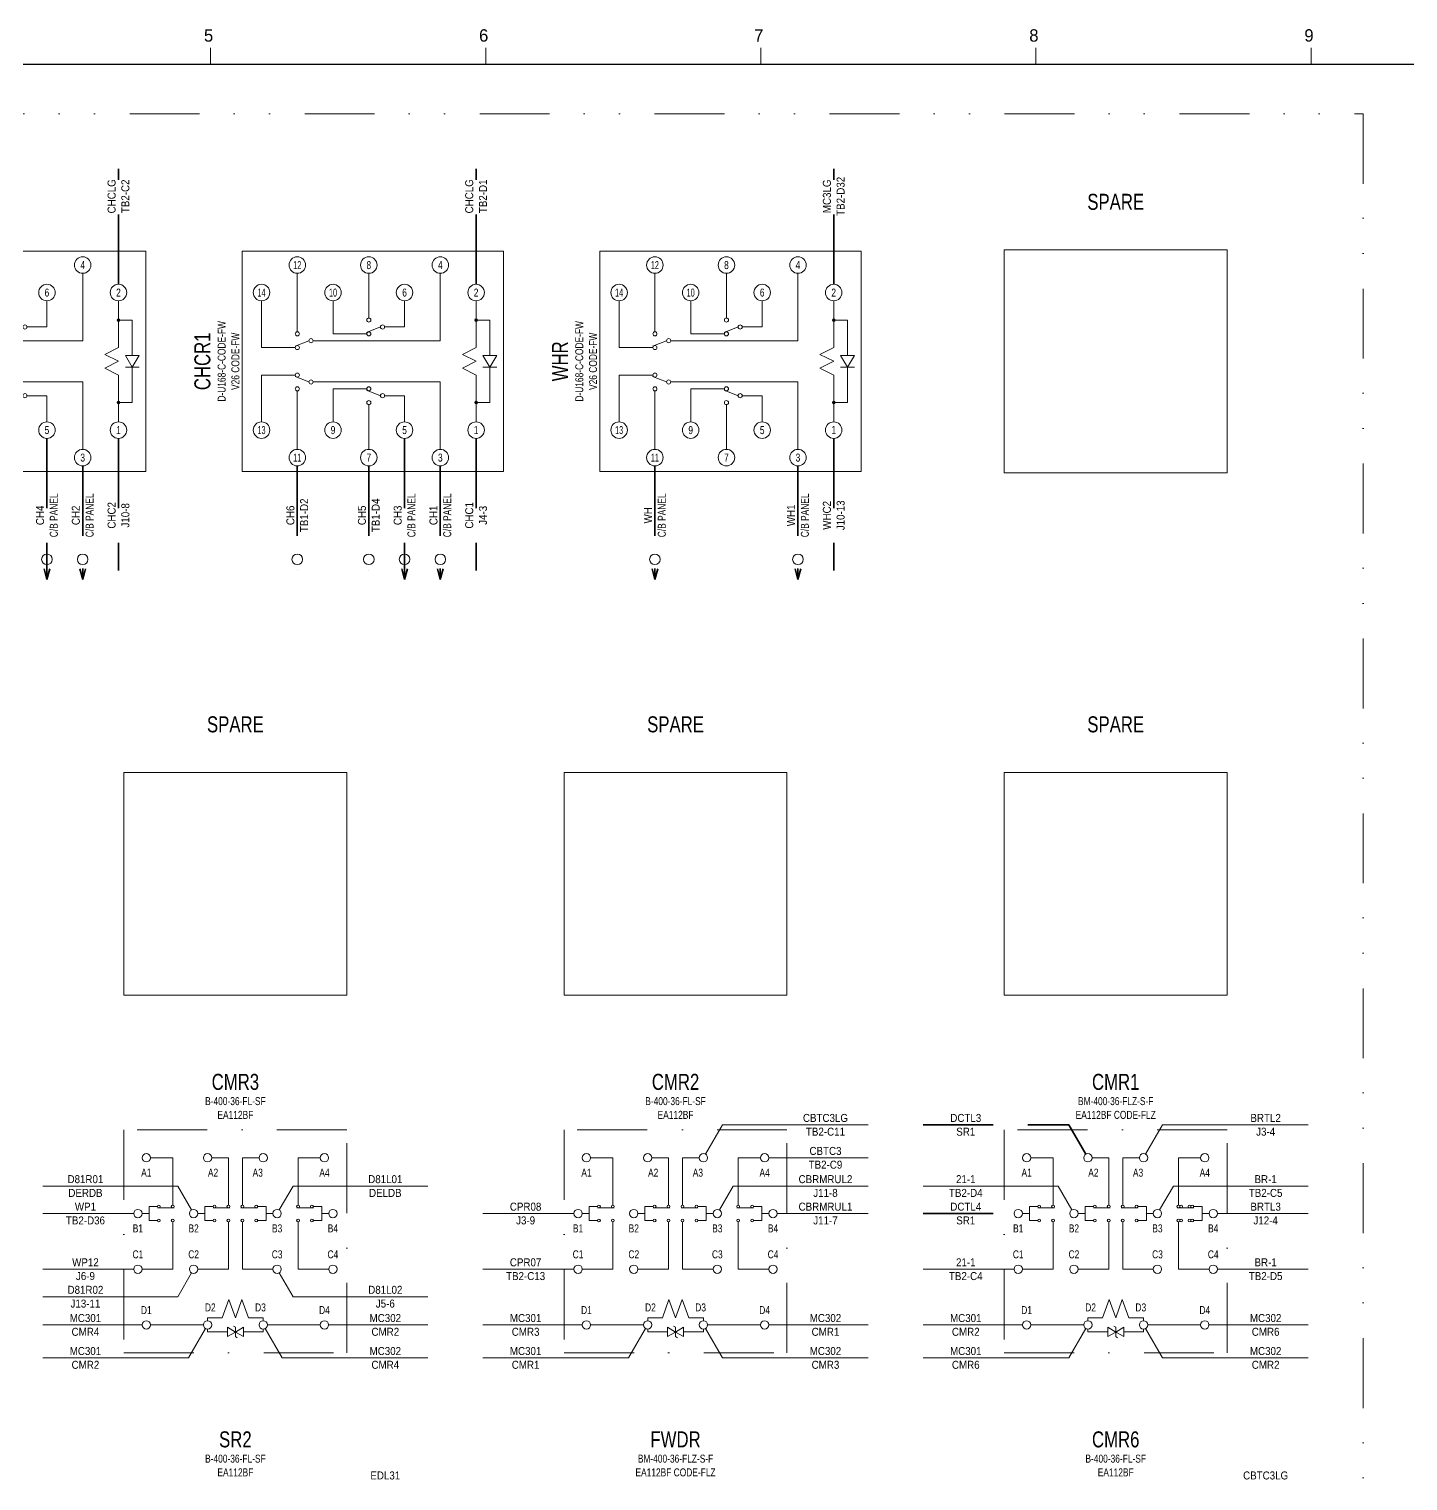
# Model space of a CAD drawing. Header units: millimetres. Extents: x 10 to 821, y 12 to 580.
# Drawn here: x 252.5 to 503.1, y 316.4 to 580.4 of the extents above; entities that cross this region are included whole.
import ezdxf
from ezdxf.enums import TextEntityAlignment as Align

# ---------------------------------------------------------------- set-up
doc = ezdxf.new("R2010")
doc.units = ezdxf.units.MM
for name, pattern in [('DASHDOT', [25.3, 12.7, -6.3, 0, -6.3]), ('DASHED', [19, 12.7, -6.3]), ('DIVIDE', [31.6, 12.7, -6.3, 0, -6.3, 0, -6.3])]:
    doc.linetypes.add(name, pattern=pattern)
for name, color, linetype in [('GR1_02', 7, 'Continuous'), ('GR1_03', 7, 'Continuous'), ('GR1_04', 7, 'Continuous'), ('GR1_14', 7, 'Continuous'), ('図面枠B6M', 7, 'Continuous')]:
    doc.layers.add(name, color=color, linetype=linetype)
doc.styles.add('HG丸ｺﾞｼｯｸM-PRO', font='')
doc.styles.get('HG丸ｺﾞｼｯｸM-PRO').set_extended_font_data('HG丸ｺﾞｼｯｸM-PRO')
pattern_1 = [(45, (0, 0), (-0.106066017, 0.106066017), [])]

# ---------------------------------------------------------------- blocks, each defined once
blk = doc.blocks.new('BLKF023')
at = {"layer": '図面枠B6M', "color": 4, "linetype": 'Continuous', "lineweight": 13}
for p, q in [((285.5, 577), (285.5, 574)), ((335.5, 577), (335.5, 574)), ((385.5, 577), (385.5, 574)), ((435.5, 577), (435.5, 574)), ((485.5, 577), (485.5, 574))]:
    blk.add_line(p, q, dxfattribs=at)
at = {"layer": '図面枠B6M', "color": 2, "linetype": 'Continuous', "lineweight": 25}
blk.add_line((35.5, 574), (821, 574), dxfattribs=at)
at = {"layer": '図面枠B6M', "color": 4, "linetype": 'Continuous', "lineweight": 13, "style": 'HG丸ｺﾞｼｯｸM-PRO', "width": 1.003994}
for s, p in [('5', (284.29, 577.45)), ('6', (334.29, 577.45)), ('7', (384.29, 577.45)), ('8', (434.29, 577.45)), ('9', (484.29, 577.45))]:
    blk.add_text(s, height=2.25, dxfattribs=at).set_placement(p, align=Align.BOTTOM_LEFT)
blk = doc.blocks.new('BLKF104')
at = {"layer": 'GR1_02', "color": 4, "linetype": 'DASHDOT', "lineweight": 13}
for p, q in [((310.25, 380.25), (269.75, 380.25)), ((269.75, 380.25), (269.75, 339.75)), ((310.25, 339.75), (310.25, 380.25)), ((269.75, 339.75), (310.25, 339.75))]:
    blk.add_line(p, q, dxfattribs=at)
at = {"layer": 'GR1_02', "color": 4, "linetype": 'Continuous', "lineweight": 13}
for p, q in [((274.57, 375.19), (278.61, 375.19)), ((278.61, 375.19), (278.61, 366.58)), ((285.7, 375.19), (288.73, 375.19)), ((288.73, 375.19), (288.73, 366.58)), ((294.3, 375.19), (291.27, 375.19)), ((291.27, 375.19), (291.27, 366.58)), ((305.43, 375.19), (301.39, 375.19)), ((301.39, 375.19), (301.39, 366.58)), ((273.04, 365.06), (274.31, 365.06)), ((275.83, 366.33), (274.31, 366.33)), ((274.31, 366.33), (274.31, 363.8)), ((275.83, 366.07), (278.86, 366.07)), ((283.17, 365.06), (284.43, 365.06)), ((285.95, 366.33), (284.43, 366.33)), ((284.43, 366.33), (284.43, 363.8)), ((285.95, 366.07), (288.99, 366.07)), ((294.05, 366.07), (291.01, 366.07)), ((294.05, 366.33), (295.57, 366.33)), ((295.57, 366.33), (295.57, 363.8)), ((296.83, 365.06), (295.57, 365.06)), ((304.18, 366.07), (301.14, 366.07)), ((304.18, 366.33), (305.69, 366.33)), ((305.69, 366.33), (305.69, 363.8)), ((306.96, 365.06), (305.69, 365.06)), ((275.83, 363.8), (274.31, 363.8)), ((278.61, 363.54), (278.61, 354.94)), ((285.95, 363.8), (284.43, 363.8)), ((288.73, 363.54), (288.73, 354.94)), ((291.27, 363.54), (291.27, 354.94)), ((294.05, 363.8), (295.57, 363.8)), ((301.39, 363.54), (301.39, 354.94)), ((304.18, 363.8), (305.69, 363.8)), ((273.04, 354.94), (278.61, 354.94)), ((283.17, 354.94), (288.73, 354.94)), ((296.83, 354.94), (291.27, 354.94)), ((306.96, 354.94), (301.39, 354.94)), ((288.8, 349.42), (287.6, 346.08)), ((290, 346.08), (288.8, 349.42)), ((291.2, 349.42), (290, 346.08)), ((292.4, 346.08), (291.2, 349.42)), ((284.94, 345.57), (284.94, 346.08)), ((284.94, 346.08), (287.6, 346.08)), ((292.4, 346.08), (295.06, 346.08)), ((295.06, 345.57), (295.06, 346.08)), ((274.57, 344.81), (284.18, 344.81)), ((305.43, 344.81), (295.82, 344.81))]:
    blk.add_line(p, q, dxfattribs=at)
for centre, radius in [((273.81, 375.19), 0.759), ((284.94, 375.19), 0.759), ((295.06, 375.19), 0.759), ((306.19, 375.19), 0.759), ((272.28, 365.06), 0.759), ((276.08, 366.33), 0.253), ((278.61, 366.33), 0.253), ((282.41, 365.06), 0.759), ((286.2, 366.33), 0.253), ((288.73, 366.33), 0.253), ((291.27, 366.33), 0.253), ((293.8, 366.33), 0.253), ((297.59, 365.06), 0.759), ((301.39, 366.33), 0.253), ((303.92, 366.33), 0.253), ((307.72, 365.06), 0.759), ((276.08, 363.8), 0.253), ((278.61, 363.8), 0.253), ((286.2, 363.8), 0.253), ((288.73, 363.8), 0.253), ((291.27, 363.8), 0.253), ((293.8, 363.8), 0.253), ((301.39, 363.8), 0.253), ((303.92, 363.8), 0.253), ((272.28, 354.94), 0.759), ((282.41, 354.94), 0.759), ((297.59, 354.94), 0.759), ((307.72, 354.94), 0.759), ((273.81, 344.81), 0.759), ((284.94, 344.81), 0.759), ((295.06, 344.81), 0.759), ((306.19, 344.81), 0.759)]:
    blk.add_circle(centre, radius, dxfattribs=at)
blk = doc.blocks.new('BLKF103')
at = {"layer": 'GR1_02', "color": 4, "linetype": 'Continuous', "lineweight": 13}
blk.add_blockref('BLKF104', (0, 0), dxfattribs=at)
at = {"layer": 'GR1_02', "color": 4, "linetype": 'Continuous', "lineweight": 13, "style": 'HG丸ｺﾞｼｯｸM-PRO'}
for s, width, p in [('A1', 0.78372, (273.81, 372.49)), ('A2', 0.78372, (285.94, 372.49)), ('A3', 0.78372, (294.06, 372.49)), ('A4', 0.78372, (306.19, 372.49)), ('B1', 0.783285, (272.28, 362.36)), ('B2', 0.783285, (282.41, 362.36)), ('B3', 0.783285, (297.59, 362.36)), ('B4', 0.783285, (307.72, 362.36)), ('C1', 0.78334, (272.28, 357.64)), ('C2', 0.78334, (282.41, 357.64)), ('C3', 0.78334, (297.59, 357.64)), ('C4', 0.78334, (307.72, 357.64)), ('D2', 0.784601, (285.44, 347.99)), ('D3', 0.784601, (294.56, 347.99)), ('D1', 0.784601, (273.81, 347.51)), ('D4', 0.784601, (306.19, 347.51))]:
    blk.add_text(s, height=1.455, dxfattribs=dict(at, width=width)).set_placement(p, align=Align.MIDDLE_CENTER)
blk = doc.blocks.new('BLKF106')
at = {"layer": 'GR1_02', "color": 4, "linetype": 'Continuous', "lineweight": 13}
for p, q in [((288.54, 342.68), (288.54, 344.37)), ((290, 343.52), (288.54, 344.37)), ((288.54, 342.68), (290, 343.52)), ((290, 344.37), (289.65, 344.57)), ((290, 343.52), (291.46, 344.37)), ((290, 342.68), (290, 344.37)), ((290, 342.68), (290, 344.37)), ((291.46, 342.68), (290, 343.52)), ((291.46, 342.68), (291.46, 344.37)), ((290, 342.68), (290.35, 342.48))]:
    blk.add_line(p, q, dxfattribs=at)
blk = doc.blocks.new('BLKF105')
at = {"layer": 'GR1_02', "color": 4, "linetype": 'Continuous', "lineweight": 13}
for p, q in [((284.94, 344.05), (284.94, 343.55)), ((284.94, 343.55), (288.54, 343.55)), ((291.46, 343.55), (293.17, 343.55)), ((292.4, 343.55), (295.06, 343.55)), ((295.06, 344.05), (295.06, 343.55))]:
    blk.add_line(p, q, dxfattribs=at)
blk.add_blockref('BLKF106', (0, 0), dxfattribs=at)
blk = doc.blocks.new('BLKF108')
at = {"layer": 'GR1_02', "color": 4, "linetype": 'DASHDOT', "lineweight": 13}
for p, q in [((390.25, 380.25), (349.75, 380.25)), ((349.75, 380.25), (349.75, 339.75)), ((390.25, 339.75), (390.25, 380.25)), ((349.75, 339.75), (390.25, 339.75))]:
    blk.add_line(p, q, dxfattribs=at)
at = {"layer": 'GR1_02', "color": 4, "linetype": 'Continuous', "lineweight": 13}
for p, q in [((354.57, 375.19), (358.61, 375.19)), ((358.61, 375.19), (358.61, 366.58)), ((365.7, 375.19), (368.73, 375.19)), ((368.73, 375.19), (368.73, 366.58)), ((374.3, 375.19), (371.27, 375.19)), ((371.27, 375.19), (371.27, 366.58)), ((385.43, 375.19), (381.39, 375.19)), ((381.39, 375.19), (381.39, 366.58)), ((353.04, 365.06), (354.31, 365.06)), ((355.83, 366.33), (354.31, 366.33)), ((354.31, 366.33), (354.31, 363.8)), ((355.83, 366.07), (358.86, 366.07)), ((363.17, 365.06), (364.43, 365.06)), ((365.95, 366.33), (364.43, 366.33)), ((364.43, 366.33), (364.43, 363.8)), ((365.95, 366.07), (368.99, 366.07)), ((374.05, 366.07), (371.01, 366.07)), ((374.05, 366.33), (375.57, 366.33)), ((375.57, 366.33), (375.57, 363.8)), ((376.83, 365.06), (375.57, 365.06)), ((384.18, 366.07), (381.14, 366.07)), ((384.18, 366.33), (385.69, 366.33)), ((385.69, 366.33), (385.69, 363.8)), ((386.96, 365.06), (385.69, 365.06)), ((355.83, 363.8), (354.31, 363.8)), ((358.61, 363.54), (358.61, 354.94)), ((365.95, 363.8), (364.43, 363.8)), ((368.73, 363.54), (368.73, 354.94)), ((371.27, 363.54), (371.27, 354.94)), ((374.05, 363.8), (375.57, 363.8)), ((381.39, 363.54), (381.39, 354.94)), ((384.18, 363.8), (385.69, 363.8)), ((353.04, 354.94), (358.61, 354.94)), ((363.17, 354.94), (368.73, 354.94)), ((376.83, 354.94), (371.27, 354.94)), ((386.96, 354.94), (381.39, 354.94)), ((368.8, 349.42), (367.6, 346.08)), ((370, 346.08), (368.8, 349.42)), ((371.2, 349.42), (370, 346.08)), ((372.4, 346.08), (371.2, 349.42)), ((364.94, 345.57), (364.94, 346.08)), ((364.94, 346.08), (367.6, 346.08)), ((372.4, 346.08), (375.06, 346.08)), ((375.06, 345.57), (375.06, 346.08)), ((354.57, 344.81), (364.18, 344.81)), ((385.43, 344.81), (375.82, 344.81))]:
    blk.add_line(p, q, dxfattribs=at)
for centre, radius in [((353.81, 375.19), 0.759), ((364.94, 375.19), 0.759), ((375.06, 375.19), 0.759), ((386.19, 375.19), 0.759), ((352.28, 365.06), 0.759), ((356.08, 366.33), 0.253), ((358.61, 366.33), 0.253), ((362.41, 365.06), 0.759), ((366.2, 366.33), 0.253), ((368.73, 366.33), 0.253), ((371.27, 366.33), 0.253), ((373.8, 366.33), 0.253), ((377.59, 365.06), 0.759), ((381.39, 366.33), 0.253), ((383.92, 366.33), 0.253), ((387.72, 365.06), 0.759), ((356.08, 363.8), 0.253), ((358.61, 363.8), 0.253), ((366.2, 363.8), 0.253), ((368.73, 363.8), 0.253), ((371.27, 363.8), 0.253), ((373.8, 363.8), 0.253), ((381.39, 363.8), 0.253), ((383.92, 363.8), 0.253), ((352.28, 354.94), 0.759), ((362.41, 354.94), 0.759), ((377.59, 354.94), 0.759), ((387.72, 354.94), 0.759), ((353.81, 344.81), 0.759), ((364.94, 344.81), 0.759), ((375.06, 344.81), 0.759), ((386.19, 344.81), 0.759)]:
    blk.add_circle(centre, radius, dxfattribs=at)
blk = doc.blocks.new('BLKF107')
at = {"layer": 'GR1_02', "color": 4, "linetype": 'Continuous', "lineweight": 13}
blk.add_blockref('BLKF108', (0, 0), dxfattribs=at)
at = {"layer": 'GR1_02', "color": 4, "linetype": 'Continuous', "lineweight": 13, "style": 'HG丸ｺﾞｼｯｸM-PRO'}
for s, width, p in [('A1', 0.78372, (353.81, 372.49)), ('A2', 0.78372, (365.94, 372.49)), ('A3', 0.78372, (374.06, 372.49)), ('A4', 0.78372, (386.19, 372.49)), ('B1', 0.783285, (352.28, 362.36)), ('B2', 0.783285, (362.41, 362.36)), ('B3', 0.783285, (377.59, 362.36)), ('B4', 0.783285, (387.72, 362.36)), ('C1', 0.78334, (352.28, 357.64)), ('C2', 0.78334, (362.41, 357.64)), ('C3', 0.78334, (377.59, 357.64)), ('C4', 0.78334, (387.72, 357.64)), ('D2', 0.784601, (365.44, 347.99)), ('D3', 0.784601, (374.56, 347.99)), ('D1', 0.784601, (353.81, 347.51)), ('D4', 0.784601, (386.19, 347.51))]:
    blk.add_text(s, height=1.455, dxfattribs=dict(at, width=width)).set_placement(p, align=Align.MIDDLE_CENTER)
blk = doc.blocks.new('BLKF118')
at = {"layer": 'GR1_02', "color": 4, "linetype": 'Continuous', "lineweight": 13}
for p, q in [((288.54, 342.68), (288.54, 344.37)), ((290, 343.52), (288.54, 344.37)), ((288.54, 342.68), (290, 343.52)), ((290, 344.37), (289.65, 344.57)), ((290, 343.52), (291.46, 344.37)), ((290, 342.68), (290, 344.37)), ((290, 342.68), (290, 344.37)), ((291.46, 342.68), (290, 343.52)), ((291.46, 342.68), (291.46, 344.37)), ((290, 342.68), (290.35, 342.48))]:
    blk.add_line(p, q, dxfattribs=at)
blk = doc.blocks.new('BLKF117')
at = {"layer": 'GR1_02', "color": 4, "linetype": 'Continuous', "lineweight": 13}
for p, q in [((284.94, 344.05), (284.94, 343.55)), ((284.94, 343.55), (288.54, 343.55)), ((291.46, 343.55), (293.17, 343.55)), ((292.4, 343.55), (295.06, 343.55)), ((295.06, 344.05), (295.06, 343.55))]:
    blk.add_line(p, q, dxfattribs=at)
blk.add_blockref('BLKF118', (0, 0), dxfattribs=at)
blk = doc.blocks.new('BLKF122')
at = {"layer": 'GR1_02', "color": 4, "linetype": 'Continuous', "lineweight": 13}
for p, q in [((448.54, 342.68), (448.54, 344.37)), ((450, 343.52), (448.54, 344.37)), ((448.54, 342.68), (450, 343.52)), ((450, 344.37), (449.65, 344.57)), ((450, 343.52), (451.46, 344.37)), ((450, 342.68), (450, 344.37)), ((450, 342.68), (450, 344.37)), ((451.46, 342.68), (450, 343.52)), ((451.46, 342.68), (451.46, 344.37)), ((450, 342.68), (450.35, 342.48))]:
    blk.add_line(p, q, dxfattribs=at)
blk = doc.blocks.new('BLKF121')
at = {"layer": 'GR1_02', "color": 4, "linetype": 'Continuous', "lineweight": 13}
for p, q in [((444.94, 344.05), (444.94, 343.55)), ((444.94, 343.55), (448.54, 343.55)), ((451.46, 343.55), (453.17, 343.55)), ((452.4, 343.55), (455.06, 343.55)), ((455.06, 344.05), (455.06, 343.55))]:
    blk.add_line(p, q, dxfattribs=at)
blk.add_blockref('BLKF122', (0, 0), dxfattribs=at)
blk = doc.blocks.new('BLKF124')
at = {"layer": 'GR1_02', "color": 4, "linetype": 'Continuous', "lineweight": 13}
for p, q in [((368.54, 342.68), (368.54, 344.37)), ((370, 343.52), (368.54, 344.37)), ((368.54, 342.68), (370, 343.52)), ((370, 344.37), (369.65, 344.57)), ((370, 343.52), (371.46, 344.37)), ((370, 342.68), (370, 344.37)), ((370, 342.68), (370, 344.37)), ((371.46, 342.68), (370, 343.52)), ((371.46, 342.68), (371.46, 344.37)), ((370, 342.68), (370.35, 342.48))]:
    blk.add_line(p, q, dxfattribs=at)
blk = doc.blocks.new('BLKF123')
at = {"layer": 'GR1_02', "color": 4, "linetype": 'Continuous', "lineweight": 13}
for p, q in [((364.94, 344.05), (364.94, 343.55)), ((364.94, 343.55), (368.54, 343.55)), ((371.46, 343.55), (373.17, 343.55)), ((372.4, 343.55), (375.06, 343.55)), ((375.06, 344.05), (375.06, 343.55))]:
    blk.add_line(p, q, dxfattribs=at)
blk.add_blockref('BLKF124', (0, 0), dxfattribs=at)
blk = doc.blocks.new('BLKF134')
at = {"layer": 'GR1_02', "linetype": 'Continuous', "lineweight": 13}
h = blk.add_hatch(dxfattribs=at)
h.set_pattern_fill('_USER', color=4, scale=0.15, angle=45, style=0, pattern_type=0)
h.set_pattern_definition(pattern_1)
edge = h.paths.add_edge_path(flags=0)
edge.add_arc((268.75, 527.5), 0.25, 0, 360, ccw=False)
h = blk.add_hatch(dxfattribs=at)
h.set_pattern_fill('_USER', color=4, scale=0.15, angle=45, style=0, pattern_type=0)
h.set_pattern_definition(pattern_1)
edge = h.paths.add_edge_path(flags=0)
edge.add_arc((268.75, 512.5), 0.25, 0, 360, ccw=False)
at = {"layer": 'GR1_02', "color": 4, "linetype": 'Continuous', "lineweight": 13}
for p, q in [((226.25, 540), (273.75, 540)), ((226.25, 500), (226.25, 540)), ((273.75, 540), (273.75, 500)), ((236.25, 536), (236.25, 525.38)), ((249.25, 536), (249.25, 527.88)), ((262.25, 536), (262.25, 523.75)), ((229.75, 531), (229.75, 522.5)), ((242.75, 531), (242.75, 525)), ((255.75, 531), (255.75, 526.25)), ((268.75, 531), (268.75, 522.5)), ((251.38, 526.25), (248.84, 525.24)), ((255.75, 526.25), (252.12, 526.25)), ((271.25, 527.5), (268.75, 527.5)), ((271.25, 527.5), (271.25, 521.08)), ((238.38, 523.75), (235.84, 522.74)), ((262.25, 523.75), (239.12, 523.75)), ((248.88, 525), (242.75, 525)), ((235.88, 522.5), (229.75, 522.5)), ((268.75, 522.5), (266.25, 521.25)), ((266.25, 521.25), (268.75, 520)), ((272.5, 521.08), (270, 521.08)), ((271.25, 518.92), (270, 521.08)), ((272.5, 521.08), (271.25, 518.92)), ((229.75, 517.5), (229.75, 509)), ((235.88, 517.5), (229.75, 517.5)), ((268.75, 520), (266.25, 518.75)), ((266.25, 518.75), (268.75, 517.5)), ((268.75, 517.5), (268.75, 509)), ((272.5, 518.92), (270, 518.92)), ((271.25, 518.92), (271.25, 512.5)), ((238.38, 516.25), (235.84, 517.26)), ((262.25, 516.25), (239.12, 516.25)), ((248.88, 515), (242.75, 515)), ((242.75, 515), (242.75, 509)), ((251.38, 513.75), (248.84, 514.76)), ((262.25, 504), (262.25, 516.25)), ((236.25, 514.63), (236.25, 504)), ((249.25, 504), (249.25, 512.13)), ((255.75, 513.75), (252.12, 513.75)), ((255.75, 509), (255.75, 513.75)), ((271.25, 512.5), (268.75, 512.5)), ((273.75, 500), (226.25, 500))]:
    blk.add_line(p, q, dxfattribs=at)
for centre, radius in [((236.25, 537.5), 1.5), ((249.25, 537.5), 1.5), ((262.25, 537.5), 1.5), ((229.75, 532.5), 1.5), ((242.75, 532.5), 1.5), ((255.75, 532.5), 1.5), ((268.75, 532.5), 1.5), ((236.25, 525), 0.375), ((249.25, 527.5), 0.375), ((249.25, 525), 0.375), ((251.75, 526.25), 0.375), ((268.75, 527.5), 0.25), ((236.25, 522.5), 0.375), ((238.75, 523.75), 0.375), ((236.25, 517.5), 0.375), ((236.25, 515), 0.375), ((238.75, 516.25), 0.375), ((249.25, 515), 0.375), ((249.25, 512.5), 0.375), ((251.75, 513.75), 0.375), ((268.75, 512.5), 0.25), ((229.75, 507.5), 1.5), ((242.75, 507.5), 1.5), ((255.75, 507.5), 1.5), ((268.75, 507.5), 1.5), ((236.25, 502.5), 1.5), ((249.25, 502.5), 1.5), ((262.25, 502.5), 1.5)]:
    blk.add_circle(centre, radius, dxfattribs=at)
at = {"layer": 'GR1_02', "color": 4, "linetype": 'Continuous', "lineweight": 13, "style": 'HG丸ｺﾞｼｯｸM-PRO'}
for s, height, width, p in [('12', 1.455, 0.619953, (236.25, 537.5)), ('8', 1.45, 0.784542, (249.25, 537.5)), ('4', 1.45, 0.784542, (262.25, 537.5)), ('10', 1.455, 0.619953, (242.75, 532.5)), ('6', 1.45, 0.784542, (255.75, 532.5)), ('2', 1.45, 0.784542, (268.75, 532.5)), ('14', 1.455, 0.619953, (229.75, 532.5)), ('13', 1.455, 0.619953, (229.75, 507.5)), ('9', 1.45, 0.784542, (242.75, 507.5)), ('5', 1.45, 0.784542, (255.75, 507.5)), ('1', 1.45, 0.784542, (268.75, 507.5)), ('11', 1.455, 0.619953, (236.25, 502.5)), ('7', 1.45, 0.784542, (249.25, 502.5)), ('3', 1.45, 0.784542, (262.25, 502.5))]:
    blk.add_text(s, height=height, rotation=360, dxfattribs=dict(at, width=width)).set_placement(p, align=Align.MIDDLE_CENTER)
blk = doc.blocks.new('BLKF135')
at = {"layer": 'GR1_02', "linetype": 'Continuous', "lineweight": 13}
h = blk.add_hatch(dxfattribs=at)
h.set_pattern_fill('_USER', color=4, scale=0.15, angle=45, style=0, pattern_type=0)
h.set_pattern_definition(pattern_1)
edge = h.paths.add_edge_path(flags=0)
edge.add_arc((333.75, 527.5), 0.25, 0, 360, ccw=False)
h = blk.add_hatch(dxfattribs=at)
h.set_pattern_fill('_USER', color=4, scale=0.15, angle=45, style=0, pattern_type=0)
h.set_pattern_definition(pattern_1)
edge = h.paths.add_edge_path(flags=0)
edge.add_arc((333.75, 512.5), 0.25, 0, 360, ccw=False)
at = {"layer": 'GR1_02', "color": 4, "linetype": 'Continuous', "lineweight": 13}
for p, q in [((291.25, 540), (338.75, 540)), ((291.25, 500), (291.25, 540)), ((338.75, 540), (338.75, 500)), ((301.25, 536), (301.25, 525.38)), ((314.25, 536), (314.25, 527.88)), ((327.25, 536), (327.25, 523.75)), ((294.75, 531), (294.75, 522.5)), ((307.75, 531), (307.75, 525)), ((320.75, 531), (320.75, 526.25)), ((333.75, 531), (333.75, 522.5)), ((316.38, 526.25), (313.84, 525.24)), ((320.75, 526.25), (317.12, 526.25)), ((336.25, 527.5), (333.75, 527.5)), ((336.25, 527.5), (336.25, 521.08)), ((303.38, 523.75), (300.84, 522.74)), ((327.25, 523.75), (304.12, 523.75)), ((313.88, 525), (307.75, 525)), ((300.88, 522.5), (294.75, 522.5)), ((333.75, 522.5), (331.25, 521.25)), ((331.25, 521.25), (333.75, 520)), ((337.5, 521.08), (335, 521.08)), ((336.25, 518.92), (335, 521.08)), ((337.5, 521.08), (336.25, 518.92)), ((294.75, 517.5), (294.75, 509)), ((300.88, 517.5), (294.75, 517.5)), ((333.75, 520), (331.25, 518.75)), ((331.25, 518.75), (333.75, 517.5)), ((333.75, 517.5), (333.75, 509)), ((337.5, 518.92), (335, 518.92)), ((336.25, 518.92), (336.25, 512.5)), ((303.38, 516.25), (300.84, 517.26)), ((327.25, 516.25), (304.12, 516.25)), ((313.88, 515), (307.75, 515)), ((307.75, 515), (307.75, 509)), ((316.38, 513.75), (313.84, 514.76)), ((327.25, 504), (327.25, 516.25)), ((301.25, 514.63), (301.25, 504)), ((314.25, 504), (314.25, 512.13)), ((320.75, 513.75), (317.12, 513.75)), ((320.75, 509), (320.75, 513.75)), ((336.25, 512.5), (333.75, 512.5)), ((338.75, 500), (291.25, 500))]:
    blk.add_line(p, q, dxfattribs=at)
for centre, radius in [((301.25, 537.5), 1.5), ((314.25, 537.5), 1.5), ((327.25, 537.5), 1.5), ((294.75, 532.5), 1.5), ((307.75, 532.5), 1.5), ((320.75, 532.5), 1.5), ((333.75, 532.5), 1.5), ((301.25, 525), 0.375), ((314.25, 527.5), 0.375), ((314.25, 525), 0.375), ((316.75, 526.25), 0.375), ((333.75, 527.5), 0.25), ((301.25, 522.5), 0.375), ((303.75, 523.75), 0.375), ((301.25, 517.5), 0.375), ((301.25, 515), 0.375), ((303.75, 516.25), 0.375), ((314.25, 515), 0.375), ((314.25, 512.5), 0.375), ((316.75, 513.75), 0.375), ((333.75, 512.5), 0.25), ((294.75, 507.5), 1.5), ((307.75, 507.5), 1.5), ((320.75, 507.5), 1.5), ((333.75, 507.5), 1.5), ((301.25, 502.5), 1.5), ((314.25, 502.5), 1.5), ((327.25, 502.5), 1.5)]:
    blk.add_circle(centre, radius, dxfattribs=at)
at = {"layer": 'GR1_02', "color": 4, "linetype": 'Continuous', "lineweight": 13, "style": 'HG丸ｺﾞｼｯｸM-PRO'}
for s, height, width, p in [('12', 1.455, 0.619953, (301.25, 537.5)), ('8', 1.45, 0.784542, (314.25, 537.5)), ('4', 1.45, 0.784542, (327.25, 537.5)), ('10', 1.455, 0.619953, (307.75, 532.5)), ('6', 1.45, 0.784542, (320.75, 532.5)), ('2', 1.45, 0.784542, (333.75, 532.5)), ('14', 1.455, 0.619953, (294.75, 532.5)), ('13', 1.455, 0.619953, (294.75, 507.5)), ('9', 1.45, 0.784542, (307.75, 507.5)), ('5', 1.45, 0.784542, (320.75, 507.5)), ('1', 1.45, 0.784542, (333.75, 507.5)), ('11', 1.455, 0.619953, (301.25, 502.5)), ('7', 1.45, 0.784542, (314.25, 502.5)), ('3', 1.45, 0.784542, (327.25, 502.5))]:
    blk.add_text(s, height=height, rotation=360, dxfattribs=dict(at, width=width)).set_placement(p, align=Align.MIDDLE_CENTER)
blk = doc.blocks.new('BLKF136')
at = {"layer": 'GR1_02', "linetype": 'Continuous', "lineweight": 13}
h = blk.add_hatch(dxfattribs=at)
h.set_pattern_fill('_USER', color=4, scale=0.15, angle=45, style=0, pattern_type=0)
h.set_pattern_definition(pattern_1)
edge = h.paths.add_edge_path(flags=0)
edge.add_arc((398.75, 527.5), 0.25, 0, 360, ccw=False)
h = blk.add_hatch(dxfattribs=at)
h.set_pattern_fill('_USER', color=4, scale=0.15, angle=45, style=0, pattern_type=0)
h.set_pattern_definition(pattern_1)
edge = h.paths.add_edge_path(flags=0)
edge.add_arc((398.75, 512.5), 0.25, 0, 360, ccw=False)
at = {"layer": 'GR1_02', "color": 4, "linetype": 'Continuous', "lineweight": 13}
for p, q in [((356.25, 540), (403.75, 540)), ((356.25, 500), (356.25, 540)), ((403.75, 540), (403.75, 500)), ((366.25, 536), (366.25, 525.38)), ((379.25, 536), (379.25, 527.88)), ((392.25, 536), (392.25, 523.75)), ((359.75, 531), (359.75, 522.5)), ((372.75, 531), (372.75, 525)), ((385.75, 531), (385.75, 526.25)), ((398.75, 531), (398.75, 522.5)), ((381.38, 526.25), (378.84, 525.24)), ((385.75, 526.25), (382.12, 526.25)), ((401.25, 527.5), (398.75, 527.5)), ((401.25, 527.5), (401.25, 521.08)), ((368.38, 523.75), (365.84, 522.74)), ((392.25, 523.75), (369.12, 523.75)), ((378.88, 525), (372.75, 525)), ((365.88, 522.5), (359.75, 522.5)), ((398.75, 522.5), (396.25, 521.25)), ((396.25, 521.25), (398.75, 520)), ((402.5, 521.08), (400, 521.08)), ((401.25, 518.92), (400, 521.08)), ((402.5, 521.08), (401.25, 518.92)), ((359.75, 517.5), (359.75, 509)), ((365.88, 517.5), (359.75, 517.5)), ((398.75, 520), (396.25, 518.75)), ((396.25, 518.75), (398.75, 517.5)), ((398.75, 517.5), (398.75, 509)), ((402.5, 518.92), (400, 518.92)), ((401.25, 518.92), (401.25, 512.5)), ((368.38, 516.25), (365.84, 517.26)), ((392.25, 516.25), (369.12, 516.25)), ((378.88, 515), (372.75, 515)), ((372.75, 515), (372.75, 509)), ((381.38, 513.75), (378.84, 514.76)), ((392.25, 504), (392.25, 516.25)), ((366.25, 514.63), (366.25, 504)), ((379.25, 504), (379.25, 512.13)), ((385.75, 513.75), (382.12, 513.75)), ((385.75, 509), (385.75, 513.75)), ((401.25, 512.5), (398.75, 512.5)), ((403.75, 500), (356.25, 500))]:
    blk.add_line(p, q, dxfattribs=at)
for centre, radius in [((366.25, 537.5), 1.5), ((379.25, 537.5), 1.5), ((392.25, 537.5), 1.5), ((359.75, 532.5), 1.5), ((372.75, 532.5), 1.5), ((385.75, 532.5), 1.5), ((398.75, 532.5), 1.5), ((366.25, 525), 0.375), ((379.25, 527.5), 0.375), ((379.25, 525), 0.375), ((381.75, 526.25), 0.375), ((398.75, 527.5), 0.25), ((366.25, 522.5), 0.375), ((368.75, 523.75), 0.375), ((366.25, 517.5), 0.375), ((366.25, 515), 0.375), ((368.75, 516.25), 0.375), ((379.25, 515), 0.375), ((379.25, 512.5), 0.375), ((381.75, 513.75), 0.375), ((398.75, 512.5), 0.25), ((359.75, 507.5), 1.5), ((372.75, 507.5), 1.5), ((385.75, 507.5), 1.5), ((398.75, 507.5), 1.5), ((366.25, 502.5), 1.5), ((379.25, 502.5), 1.5), ((392.25, 502.5), 1.5)]:
    blk.add_circle(centre, radius, dxfattribs=at)
at = {"layer": 'GR1_02', "color": 4, "linetype": 'Continuous', "lineweight": 13, "style": 'HG丸ｺﾞｼｯｸM-PRO'}
for s, height, width, p in [('12', 1.455, 0.619953, (366.25, 537.5)), ('8', 1.45, 0.784542, (379.25, 537.5)), ('4', 1.45, 0.784542, (392.25, 537.5)), ('10', 1.455, 0.619953, (372.75, 532.5)), ('6', 1.45, 0.784542, (385.75, 532.5)), ('2', 1.45, 0.784542, (398.75, 532.5)), ('14', 1.455, 0.619953, (359.75, 532.5)), ('13', 1.455, 0.619953, (359.75, 507.5)), ('9', 1.45, 0.784542, (372.75, 507.5)), ('5', 1.45, 0.784542, (385.75, 507.5)), ('1', 1.45, 0.784542, (398.75, 507.5)), ('11', 1.455, 0.619953, (366.25, 502.5)), ('7', 1.45, 0.784542, (379.25, 502.5)), ('3', 1.45, 0.784542, (392.25, 502.5))]:
    blk.add_text(s, height=height, rotation=360, dxfattribs=dict(at, width=width)).set_placement(p, align=Align.MIDDLE_CENTER)
blk = doc.blocks.new('BLKF140')
at = {"layer": 'GR1_02', "color": 4, "linetype": 'Continuous', "lineweight": 13}
for p, q in [((470.25, 445.25), (429.75, 445.25)), ((429.75, 445.25), (429.75, 404.75)), ((470.25, 404.75), (470.25, 445.25)), ((429.75, 404.75), (470.25, 404.75))]:
    blk.add_line(p, q, dxfattribs=at)
blk = doc.blocks.new('BLKF141')
at = {"layer": 'GR1_02', "color": 4, "linetype": 'Continuous', "lineweight": 13}
for p, q in [((390.25, 445.25), (349.75, 445.25)), ((349.75, 445.25), (349.75, 404.75)), ((390.25, 404.75), (390.25, 445.25)), ((349.75, 404.75), (390.25, 404.75))]:
    blk.add_line(p, q, dxfattribs=at)
blk = doc.blocks.new('BLKF142')
at = {"layer": 'GR1_02', "color": 4, "linetype": 'Continuous', "lineweight": 13}
for p, q in [((310.25, 445.25), (269.75, 445.25)), ((269.75, 445.25), (269.75, 404.75)), ((310.25, 404.75), (310.25, 445.25)), ((269.75, 404.75), (310.25, 404.75))]:
    blk.add_line(p, q, dxfattribs=at)
blk = doc.blocks.new('BLKF146')
at = {"layer": 'GR1_02', "color": 4, "linetype": 'DASHDOT', "lineweight": 13}
for p, q in [((470.25, 380.25), (429.75, 380.25)), ((429.75, 380.25), (429.75, 339.75)), ((470.25, 339.75), (470.25, 380.25)), ((429.75, 339.75), (470.25, 339.75))]:
    blk.add_line(p, q, dxfattribs=at)
at = {"layer": 'GR1_02', "color": 4, "linetype": 'Continuous', "lineweight": 13}
for p, q in [((434.57, 375.19), (438.61, 375.19)), ((438.61, 375.19), (438.61, 366.58)), ((445.7, 375.19), (448.73, 375.19)), ((448.73, 375.19), (448.73, 366.58)), ((454.3, 375.19), (451.27, 375.19)), ((451.27, 375.19), (451.27, 366.58)), ((465.43, 375.19), (461.39, 375.19)), ((461.39, 375.19), (461.39, 366.58)), ((433.04, 365.06), (434.31, 365.06)), ((435.83, 366.33), (434.31, 366.33)), ((434.31, 366.33), (434.31, 363.8)), ((435.83, 366.07), (438.86, 366.07)), ((443.17, 365.06), (444.43, 365.06)), ((445.95, 366.33), (444.43, 366.33)), ((444.43, 366.33), (444.43, 363.8)), ((445.95, 366.07), (448.99, 366.07)), ((454.05, 366.07), (451.01, 366.07)), ((454.05, 366.33), (455.57, 366.33)), ((455.57, 366.33), (455.57, 363.8)), ((456.83, 365.06), (455.57, 365.06)), ((464.18, 366.07), (461.14, 366.07)), ((464.18, 366.33), (465.69, 366.33)), ((465.69, 366.33), (465.69, 363.8)), ((466.96, 365.06), (465.69, 365.06)), ((435.83, 363.8), (434.31, 363.8)), ((438.61, 363.54), (438.61, 354.94)), ((445.95, 363.8), (444.43, 363.8)), ((448.73, 363.54), (448.73, 354.94)), ((451.27, 363.54), (451.27, 354.94)), ((454.05, 363.8), (455.57, 363.8)), ((461.39, 363.54), (461.39, 354.94)), ((464.18, 363.8), (465.69, 363.8)), ((433.04, 354.94), (438.61, 354.94)), ((443.17, 354.94), (448.73, 354.94)), ((456.83, 354.94), (451.27, 354.94)), ((466.96, 354.94), (461.39, 354.94)), ((448.8, 349.42), (447.6, 346.08)), ((450, 346.08), (448.8, 349.42)), ((451.2, 349.42), (450, 346.08)), ((452.4, 346.08), (451.2, 349.42)), ((444.94, 345.57), (444.94, 346.08)), ((444.94, 346.08), (447.6, 346.08)), ((452.4, 346.08), (455.06, 346.08)), ((455.06, 345.57), (455.06, 346.08)), ((434.57, 344.81), (444.18, 344.81)), ((465.43, 344.81), (455.82, 344.81))]:
    blk.add_line(p, q, dxfattribs=at)
for centre, radius in [((433.81, 375.19), 0.759), ((444.94, 375.19), 0.759), ((455.06, 375.19), 0.759), ((466.19, 375.19), 0.759), ((432.28, 365.06), 0.759), ((436.08, 366.33), 0.253), ((438.61, 366.33), 0.253), ((442.41, 365.06), 0.759), ((446.2, 366.33), 0.253), ((448.73, 366.33), 0.253), ((451.27, 366.33), 0.253), ((453.8, 366.33), 0.253), ((457.59, 365.06), 0.759), ((461.39, 366.33), 0.253), ((461.9, 366.33), 0.253), ((463.42, 366.33), 0.253), ((463.92, 366.33), 0.253), ((467.72, 365.06), 0.759), ((436.08, 363.8), 0.253), ((438.61, 363.8), 0.253), ((446.2, 363.8), 0.253), ((448.73, 363.8), 0.253), ((451.27, 363.8), 0.253), ((453.8, 363.8), 0.253), ((461.39, 363.8), 0.253), ((461.9, 363.8), 0.253), ((463.42, 363.8), 0.253), ((463.92, 363.8), 0.253), ((432.28, 354.94), 0.759), ((442.41, 354.94), 0.759), ((457.59, 354.94), 0.759), ((467.72, 354.94), 0.759), ((433.81, 344.81), 0.759), ((444.94, 344.81), 0.759), ((455.06, 344.81), 0.759), ((466.19, 344.81), 0.759)]:
    blk.add_circle(centre, radius, dxfattribs=at)
blk = doc.blocks.new('BLKF145')
at = {"layer": 'GR1_02', "color": 4, "linetype": 'Continuous', "lineweight": 13}
blk.add_blockref('BLKF146', (0, 0), dxfattribs=at)
at = {"layer": 'GR1_02', "color": 4, "linetype": 'Continuous', "lineweight": 13, "style": 'HG丸ｺﾞｼｯｸM-PRO'}
for s, width, p in [('A1', 0.78372, (433.81, 372.49)), ('A2', 0.78372, (445.94, 372.49)), ('A3', 0.78372, (454.06, 372.49)), ('A4', 0.78372, (466.19, 372.49)), ('B1', 0.783285, (432.28, 362.36)), ('B2', 0.783285, (442.41, 362.36)), ('B3', 0.783285, (457.59, 362.36)), ('B4', 0.783285, (467.72, 362.36)), ('C1', 0.78334, (432.28, 357.64)), ('C2', 0.78334, (442.41, 357.64)), ('C3', 0.78334, (457.59, 357.64)), ('C4', 0.78334, (467.72, 357.64)), ('D2', 0.784601, (445.44, 347.99)), ('D3', 0.784601, (454.56, 347.99)), ('D1', 0.784601, (433.81, 347.51)), ('D4', 0.784601, (466.19, 347.51))]:
    blk.add_text(s, height=1.455, dxfattribs=dict(at, width=width)).set_placement(p, align=Align.MIDDLE_CENTER)
blk = doc.blocks.new('FXTIP_ARROW_E')
at = {"color": 0, "linetype": 'Continuous', "lineweight": -2}
for q in [(-1, 0), (-0.97, 0.26), (-0.97, -0.26)]:
    blk.add_line((0, 0), q, dxfattribs=at)
blk = doc.blocks.new('BLKF163')
at = {"layer": 'GR1_02', "color": 4, "linetype": 'Continuous', "lineweight": 13}
for p, q in [((470.25, 540.25), (429.75, 540.25)), ((429.75, 540.25), (429.75, 499.75)), ((470.25, 499.75), (470.25, 540.25)), ((429.75, 499.75), (470.25, 499.75))]:
    blk.add_line(p, q, dxfattribs=at)
blk = doc.blocks.new('BLKF224')
at = {"layer": 'GR1_14', "color": 4, "linetype": 'DIVIDE', "lineweight": 13}
for p, q in [((80, 565), (495, 565)), ((495, 565), (495, 35))]:
    blk.add_line(p, q, dxfattribs=at)

msp = doc.modelspace()

# ---------------------------------------------------------------- linework, layer by layer
at = {"layer": 'GR1_03', "color": 3, "linetype": 'DASHED', "lineweight": 35}
for p, q in [((268.75, 534), (268.75, 555)), ((333.75, 534), (333.75, 555)), ((398.75, 534), (398.75, 555)), ((255.75, 506), (255.75, 480.36)), ((268.75, 506), (268.75, 482)), ((320.75, 506), (320.75, 480.36)), ((333.75, 506), (333.75, 482)), ((398.75, 506), (398.75, 482)), ((262.25, 501), (262.25, 480.36)), ((301.25, 501), (301.25, 482)), ((314.25, 501), (314.25, 482)), ((327.25, 501), (327.25, 480.36)), ((366.25, 501), (366.25, 480.36)), ((392.25, 501), (392.25, 480.36)), ((415, 381.19), (441.47, 381.19)), ((444.56, 375.85), (441.47, 381.19)), ((415, 365.06), (431.52, 365.06))]:
    msp.add_line(p, q, dxfattribs=at)
at = {"layer": 'GR1_03', "color": 4, "linetype": 'Continuous', "lineweight": 13}
for p, q in [((375.44, 375.85), (378.53, 381.19)), ((405, 381.19), (378.53, 381.19)), ((455.44, 375.85), (458.53, 381.19)), ((485, 381.19), (458.53, 381.19)), ((405, 375.19), (386.95, 375.19)), ((255, 370.06), (279.52, 370.06)), ((282.03, 365.72), (279.52, 370.06)), ((297.97, 365.72), (300.48, 370.06)), ((325, 370.06), (300.48, 370.06)), ((377.97, 365.72), (380.48, 370.06)), ((405, 370.06), (380.48, 370.06)), ((415, 370.06), (439.52, 370.06)), ((442.03, 365.72), (439.52, 370.06)), ((457.97, 365.72), (460.48, 370.06)), ((485, 370.06), (460.48, 370.06)), ((255, 365.06), (271.52, 365.06)), ((335, 365.06), (351.52, 365.06)), ((405, 365.06), (388.48, 365.06)), ((485, 365.06), (468.48, 365.06)), ((255, 354.94), (271.52, 354.94)), ((282.03, 354.28), (279.52, 349.94)), ((297.97, 354.28), (300.48, 349.94)), ((335, 354.94), (351.52, 354.94)), ((415, 354.94), (431.52, 354.94)), ((485, 354.94), (468.48, 354.94)), ((255, 349.94), (279.52, 349.94)), ((325, 349.94), (300.48, 349.94)), ((255, 344.81), (273.05, 344.81)), ((284.56, 344.15), (281.47, 338.81)), ((295.44, 344.15), (298.53, 338.81)), ((325, 344.81), (306.95, 344.81)), ((335, 344.81), (353.05, 344.81)), ((364.56, 344.15), (361.47, 338.81)), ((375.44, 344.15), (378.53, 338.81)), ((405, 344.81), (386.95, 344.81)), ((415, 344.81), (433.05, 344.81)), ((444.56, 344.15), (441.47, 338.81)), ((455.44, 344.15), (458.53, 338.81)), ((485, 344.81), (466.95, 344.81)), ((255, 338.81), (281.47, 338.81)), ((325, 338.81), (298.53, 338.81)), ((335, 338.81), (361.47, 338.81)), ((405, 338.81), (378.53, 338.81)), ((415, 338.81), (441.47, 338.81)), ((485, 338.81), (458.53, 338.81))]:
    msp.add_line(p, q, dxfattribs=at)
for centre in [(255.75, 484), (262.25, 484), (301.25, 484), (314.25, 484), (320.75, 484), (327.25, 484), (366.25, 484), (392.25, 484)]:
    msp.add_circle(centre, 0.963, dxfattribs=at)

# ---------------------------------------------------------------- block references
at = {"layer": 'GR1_02', "color": 4, "linetype": 'Continuous', "lineweight": 13}
for name in ['BLKF134', 'BLKF135', 'BLKF136', 'BLKF163', 'BLKF142', 'BLKF141', 'BLKF140', 'BLKF103', 'BLKF107', 'BLKF145', 'BLKF105', 'BLKF117', 'BLKF123', 'BLKF121']:
    msp.add_blockref(name, (0, 0), dxfattribs=at)
at = {"layer": 'GR1_03', "color": 3, "linetype": 'DASHED', "lineweight": 35, "xscale": 2, "yscale": 2, "rotation": 270}
for p in [(255.75, 480.36), (262.25, 480.36), (320.75, 480.36), (327.25, 480.36), (366.25, 480.36), (392.25, 480.36)]:
    msp.add_blockref('FXTIP_ARROW_E', p, dxfattribs=at)
at = {"layer": 'GR1_14', "color": 4, "linetype": 'DIVIDE', "lineweight": 13}
msp.add_blockref('BLKF224', (0, 0), dxfattribs=at)
at = {"layer": '図面枠B6M', "color": 4, "linetype": 'Continuous', "lineweight": 13}
msp.add_blockref('BLKF023', (0, 0), dxfattribs=at)

# ---------------------------------------------------------------- texts
at = {"layer": 'GR1_02', "color": 4, "linetype": 'Continuous', "lineweight": 13, "style": 'HG丸ｺﾞｼｯｸM-PRO'}
for s, height, width, p in [('SPARE', 2.909, 0.782822, (450, 549)), ('SPARE', 2.909, 0.782822, (290, 454)), ('SPARE', 2.909, 0.782822, (370, 454)), ('SPARE', 2.909, 0.782822, (450, 454)), ('CMR3', 2.909, 0.782484, (290, 389)), ('CMR2', 2.909, 0.782484, (370, 389)), ('CMR1', 2.909, 0.782484, (450, 389)), ('B-400-36-FL-SF', 1.4545, 0.782932, (290, 385.5)), ('B-400-36-FL-SF', 1.4545, 0.782932, (370, 385.5)), ('BM-400-36-FLZ-S-F', 1.4545, 0.78272, (450, 385.5)), ('EA112BF', 1.455, 0.783795, (290, 383)), ('EA112BF', 1.455, 0.783795, (370, 383)), ('EA112BF CODE-FLZ', 1.4545, 0.783422, (450, 383)), ('SR2', 2.909, 0.782666, (290, 324)), ('FWDR', 2.909, 0.783071, (370, 324)), ('CMR6', 2.909, 0.782484, (450, 324)), ('B-400-36-FL-SF', 1.4545, 0.782932, (290, 320.5)), ('BM-400-36-FLZ-S-F', 1.4545, 0.78272, (370, 320.5)), ('B-400-36-FL-SF', 1.4545, 0.782932, (450, 320.5)), ('EA112BF', 1.455, 0.783795, (290, 318)), ('EA112BF CODE-FLZ', 1.4545, 0.783422, (370, 318)), ('EA112BF', 1.455, 0.783795, (450, 318))]:
    msp.add_text(s, height=height, dxfattribs=dict(at, width=width)).set_placement(p, align=Align.MIDDLE_CENTER)
at = {"layer": 'GR1_02', "color": 3, "linetype": 'Continuous', "lineweight": 35, "style": 'HG丸ｺﾞｼｯｸM-PRO'}
for s, height, width, p in [('D-U168-C-CODE-FW', 1.4545, 0.783202, (287.5, 520)), ('D-U168-C-CODE-FW', 1.4545, 0.783202, (352.5, 520)), ('CHCR1', 2.909, 0.782403, (284, 520)), ('V26 CODE-FW', 1.4545, 0.783747, (290, 520)), ('WHR', 2.909, 0.782073, (349, 520)), ('V26 CODE-FW', 1.4545, 0.783747, (355, 520))]:
    msp.add_text(s, height=height, rotation=90, dxfattribs=dict(at, width=width)).set_placement(p, align=Align.MIDDLE_CENTER)
at = {"layer": 'GR1_04', "color": 3, "linetype": 'Continuous', "lineweight": 35, "style": 'HG丸ｺﾞｼｯｸM-PRO'}
for s, rotation, width, p in [('CHCLG', 90, 0.911893, (267.5, 550)), ('TB2-C2', 90, 0.911982, (270, 550)), ('CHCLG', 90, 0.911893, (332.5, 550)), ('TB2-D1', 90, 0.91173, (335, 550)), ('MC3LG', 90, 0.912112, (397.5, 550)), ('TB2-D32', 90, 0.911582, (400, 550)), ('CH4', 90, 0.911744, (254.5, 492)), ('C/B PANEL', 90, 0.782499, (257, 492)), ('CH2', 90, 0.911744, (261, 492)), ('C/B PANEL', 90, 0.782499, (263.5, 492)), ('CHC2', 90, 0.911949, (267.5, 492)), ('J10-8', 90, 0.910866, (270, 492)), ('CH6', 90, 0.911744, (300, 492)), ('TB1-D2', 90, 0.91173, (302.5, 492)), ('CH5', 90, 0.911744, (313, 492)), ('TB1-D4', 90, 0.91173, (315.5, 492)), ('CH3', 90, 0.911744, (319.5, 492)), ('C/B PANEL', 90, 0.782499, (322, 492)), ('CH1', 90, 0.911744, (326, 492)), ('C/B PANEL', 90, 0.782499, (328.5, 492)), ('CHC1', 90, 0.911949, (332.5, 492)), ('J4-3', 90, 0.910905, (335, 492)), ('C/B PANEL', 90, 0.782499, (367.5, 492)), ('WH1', 90, 0.911829, (391, 492)), ('C/B PANEL', 90, 0.782499, (393.5, 492)), ('WHC2', 90, 0.912003, (397.5, 492)), ('J10-13', 90, 0.910841, (400, 492)), ('WH', 90, 0.912288, (365, 492)), ('CBTC3LG', 360, 0.912073, (397.25, 382.44)), ('BRTL2', 360, 0.912691, (477.25, 382.44)), ('CBTC3', 360, 0.912418, (397.25, 376.44)), ('D81L01', 360, 0.910979, (317.25, 371.31)), ('CBRMRUL2', 360, 0.9129, (397.25, 371.31)), ('BR-1', 360, 0.912354, (477.25, 371.31)), ('DELDB', 360, 0.912031, (317.25, 368.81)), ('CBRMRUL1', 360, 0.9129, (397.25, 366.31)), ('BRTL3', 360, 0.912691, (477.25, 366.31)), ('BR-1', 360, 0.912354, (477.25, 356.19)), ('D81L02', 360, 0.910979, (317.25, 351.19)), ('MC302', 360, 0.911936, (317.25, 346.06)), ('MC302', 360, 0.911936, (397.25, 346.06)), ('MC302', 360, 0.911936, (477.25, 346.06)), ('CMR2', 360, 0.913112, (317.25, 343.56)), ('CMR1', 360, 0.913112, (397.25, 343.56)), ('CMR6', 360, 0.913112, (477.25, 343.56)), ('MC302', 360, 0.911936, (317.25, 340.06)), ('MC302', 360, 0.911936, (397.25, 340.06)), ('MC302', 360, 0.911936, (477.25, 340.06)), ('CMR4', 360, 0.913112, (317.25, 337.56)), ('CMR3', 360, 0.913112, (397.25, 337.56)), ('CMR2', 360, 0.913112, (477.25, 337.56)), ('EDL31', 360, 0.911608, (317.25, 317.44)), ('CBTC3LG', 360, 0.912073, (477.25, 317.44))]:
    msp.add_text(s, height=1.455, rotation=rotation, dxfattribs=dict(at, width=width)).set_placement(p, align=Align.MIDDLE_CENTER)
for s, width, p in [('DCTL3', 0.912031, (422.75, 382.44)), ('TB2-C11', 0.911795, (397.25, 379.94)), ('SR1', 0.912492, (422.75, 379.94)), ('J3-4', 0.910905, (477.25, 379.94)), ('TB2-C9', 0.911982, (397.25, 373.94)), ('D81R01', 0.911442, (262.75, 371.31)), ('21-1', 0.910861, (422.75, 371.31)), ('DERDB', 0.912559, (262.75, 368.81)), ('WP1', 0.911153, (262.75, 366.31)), ('CPR08', 0.911658, (342.75, 366.31)), ('J11-8', 0.910866, (397.25, 368.81)), ('TB2-D4', 0.91173, (422.75, 368.81)), ('DCTL4', 0.912031, (422.75, 366.31)), ('TB2-C5', 0.911982, (477.25, 368.81)), ('TB2-D36', 0.911582, (262.75, 363.81)), ('J3-9', 0.910905, (342.75, 363.81)), ('J11-7', 0.910866, (397.25, 363.81)), ('SR1', 0.912492, (422.75, 363.81)), ('J12-4', 0.910866, (477.25, 363.81)), ('WP12', 0.911053, (262.75, 356.19)), ('CPR07', 0.911658, (342.75, 356.19)), ('21-1', 0.910861, (422.75, 356.19)), ('J6-9', 0.910905, (262.75, 353.69)), ('TB2-C13', 0.911795, (342.75, 353.69)), ('TB2-C4', 0.911982, (422.75, 353.69)), ('TB2-D5', 0.91173, (477.25, 353.69)), ('D81R02', 0.911442, (262.75, 351.19)), ('J13-11', 0.910841, (262.75, 348.69)), ('J5-6', 0.910905, (317.25, 348.69)), ('MC301', 0.911936, (262.75, 346.06)), ('MC301', 0.911936, (342.75, 346.06)), ('MC301', 0.911936, (422.75, 346.06)), ('CMR4', 0.913112, (262.75, 343.56)), ('CMR3', 0.913112, (342.75, 343.56)), ('CMR2', 0.913112, (422.75, 343.56)), ('MC301', 0.911936, (262.75, 340.06)), ('MC301', 0.911936, (342.75, 340.06)), ('MC301', 0.911936, (422.75, 340.06)), ('CMR2', 0.913112, (262.75, 337.56)), ('CMR1', 0.913112, (342.75, 337.56)), ('CMR6', 0.913112, (422.75, 337.56))]:
    msp.add_text(s, height=1.455, dxfattribs=dict(at, width=width)).set_placement(p, align=Align.MIDDLE_CENTER)

doc.saveas('drawing.dxf')
